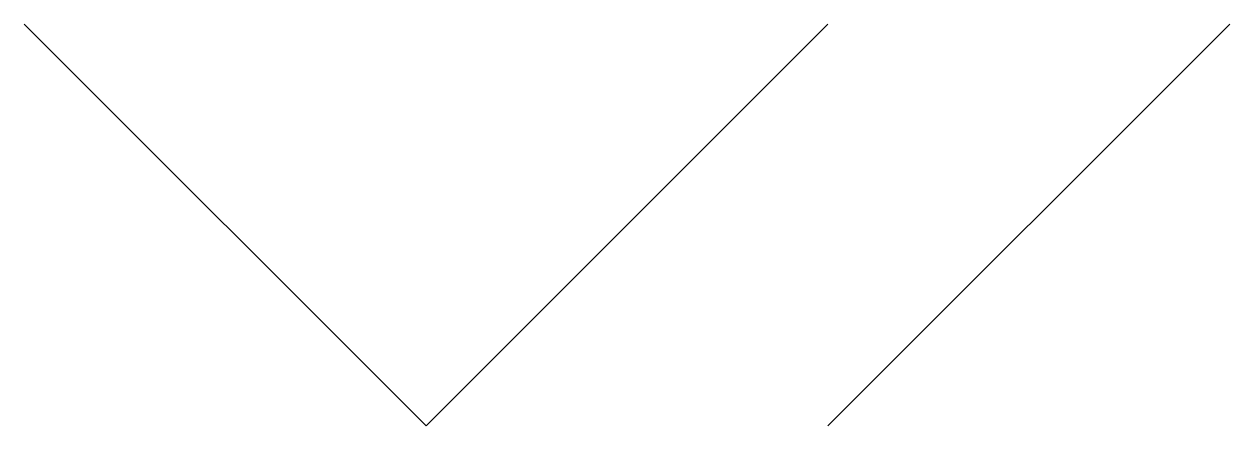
# Model space of a CAD drawing. Header units: metres. Extents: x -1 to 2, y 0 to 1.
import ezdxf

# ---------------------------------------------------------------- set-up
doc = ezdxf.new("R2010")
doc.units = ezdxf.units.M

# ---------------------------------------------------------------- blocks, each defined once
blk = doc.blocks.new('LINE')
blk.add_line((0, 0), (1, 1))

msp = doc.modelspace()

# ---------------------------------------------------------------- block references
at = {"layer": 'MyLayer', "rotation": 90}
msp.add_blockref('LINE', (0, 0), dxfattribs=at)
at = {"layer": 'MyLayer'}
for p in [(0, 0), (1, 0)]:
    msp.add_blockref('LINE', p, dxfattribs=at)

doc.saveas('drawing.dxf')
